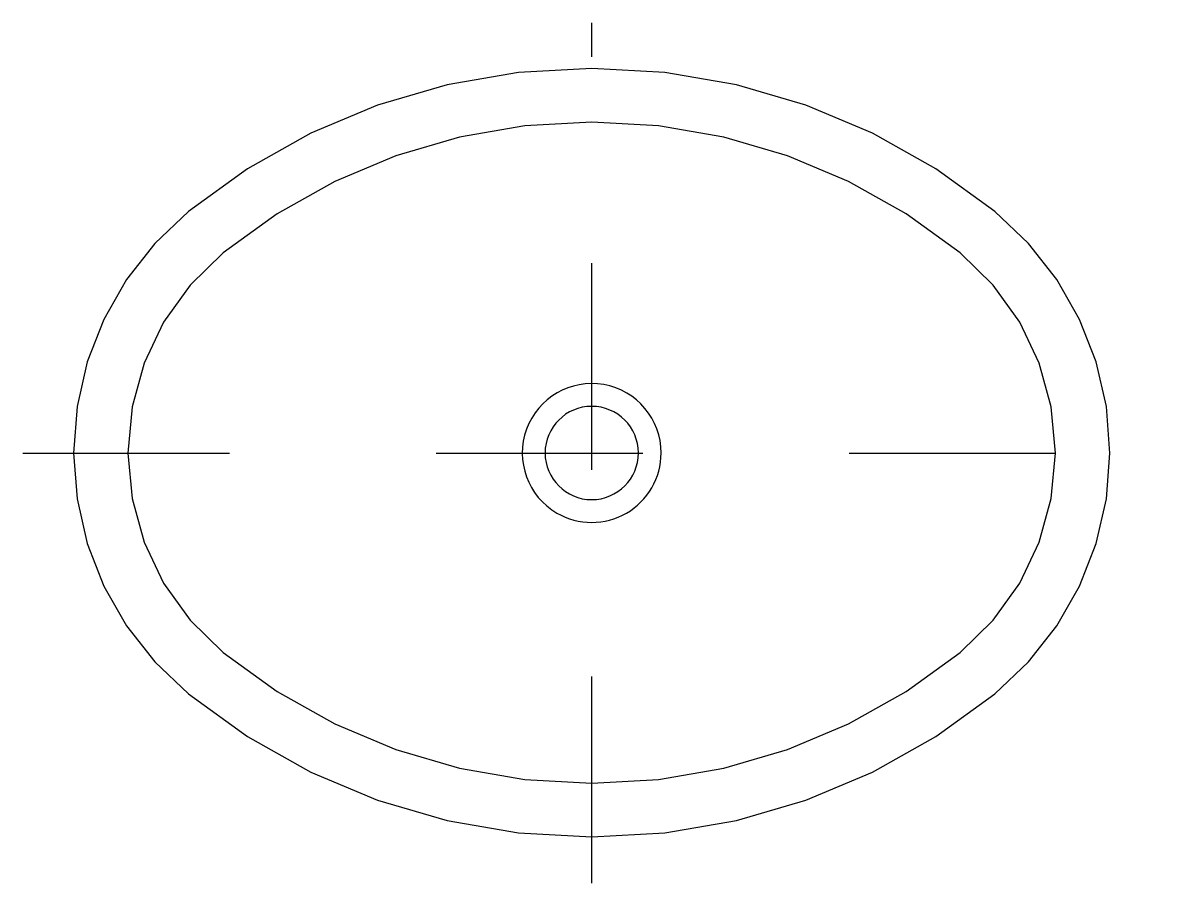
# Model space of a CAD drawing. Extents: x -1013.128 to -1012.572, y 894.57 to 894.986.
import ezdxf

# ---------------------------------------------------------------- set-up
doc = ezdxf.new("R2010")
doc.units = 0
doc.header["$LTSCALE"] = 0.2
doc.header["$MEASUREMENT"] = 0
doc.linetypes.add('AXES', pattern=[0.54, 0.3, -0.08, 0.08, -0.08])
doc.linetypes.add('CONTINU', pattern=[0])
doc.layers.get('0').update_dxf_attribs({"linetype": 'CONTINUOUS'})
doc.layers.add('DECA_EIXOS', color=5, linetype='AXES')

msp = doc.modelspace()

# ---------------------------------------------------------------- linework, layer by layer
at = {"linetype": 'CONTINU'}
for points in [[(-1012.85247, 894.96448), (-1012.88783, 894.96246), (-1012.92249, 894.95648), (-1012.95613, 894.94664), (-1012.98841, 894.93307), (-1013.01901, 894.91589), (-1013.04759, 894.89521)], [(-1012.65735, 894.89521), (-1012.68594, 894.91589), (-1012.71653, 894.93307), (-1012.74881, 894.94664), (-1012.78245, 894.95648), (-1012.81711, 894.96246), (-1012.85247, 894.96448)], [(-1012.85247, 894.93844), (-1012.88479, 894.93659), (-1012.91648, 894.93112), (-1012.94723, 894.92213), (-1012.97674, 894.90972), (-1013.00471, 894.89401), (-1013.03084, 894.87511)], [(-1012.6741, 894.87511), (-1012.70023, 894.89401), (-1012.7282, 894.90972), (-1012.75771, 894.92213), (-1012.78846, 894.93112), (-1012.82015, 894.93659), (-1012.85247, 894.93844)], [(-1013.04759, 894.89521), (-1013.06396, 894.87972), (-1013.0777, 894.8622), (-1013.08866, 894.84299), (-1013.09668, 894.82241), (-1013.10161, 894.80078), (-1013.1033, 894.77828)], [(-1012.60164, 894.77828), (-1012.60333, 894.80078), (-1012.60826, 894.82241), (-1012.61628, 894.84299), (-1012.62724, 894.8622), (-1012.64098, 894.87972), (-1012.65735, 894.89521)], [(-1013.03084, 894.87511), (-1013.04685, 894.85951), (-1013.05968, 894.84158), (-1013.06913, 894.82178), (-1013.07496, 894.80057), (-1013.07696, 894.77828)], [(-1012.62798, 894.77828), (-1012.62998, 894.80057), (-1012.63581, 894.82178), (-1012.64526, 894.84158), (-1012.65809, 894.85951), (-1012.6741, 894.87511)], [(-1013.1033, 894.77828), (-1013.10161, 894.75609), (-1013.09668, 894.73446), (-1013.08866, 894.71388), (-1013.0777, 894.69467), (-1013.06396, 894.67716), (-1013.04759, 894.66167)], [(-1013.07696, 894.77828), (-1013.07496, 894.7563), (-1013.06913, 894.7351), (-1013.05968, 894.7153), (-1013.04685, 894.69737), (-1013.03084, 894.68177)], [(-1012.6741, 894.68177), (-1012.65809, 894.69737), (-1012.64526, 894.7153), (-1012.63581, 894.7351), (-1012.62998, 894.7563), (-1012.62798, 894.77828)], [(-1012.65735, 894.66167), (-1012.64098, 894.67716), (-1012.62724, 894.69467), (-1012.61628, 894.71388), (-1012.60826, 894.73446), (-1012.60333, 894.75609), (-1012.60164, 894.77828)], [(-1013.03084, 894.68177), (-1013.00471, 894.66286), (-1012.97674, 894.64715), (-1012.94723, 894.63475), (-1012.91648, 894.62576), (-1012.88479, 894.62029), (-1012.85247, 894.61844)], [(-1012.85247, 894.61844), (-1012.82015, 894.62029), (-1012.78846, 894.62576), (-1012.75771, 894.63475), (-1012.7282, 894.64715), (-1012.70023, 894.66286), (-1012.6741, 894.68177)], [(-1013.04759, 894.66167), (-1013.01901, 894.64098), (-1012.98841, 894.6238), (-1012.95613, 894.61023), (-1012.92249, 894.6004), (-1012.88783, 894.59441), (-1012.85247, 894.59239)], [(-1012.85247, 894.59239), (-1012.81711, 894.59441), (-1012.78245, 894.6004), (-1012.74881, 894.61023), (-1012.71653, 894.6238), (-1012.68594, 894.64098), (-1012.65735, 894.66167)]]:
    msp.add_lwpolyline(points, dxfattribs=at)
msp.add_lwpolyline([(-1012.81886, 894.77828, 1.732057), (-1012.86927, 894.74918, 0.577348)], format="xyb", close=True, dxfattribs=at)
for points in [[(-1012.85247, 894.80086, 1), (-1012.85247, 894.75571)], [(-1012.85247, 894.75571, 1), (-1012.85247, 894.80086)]]:
    msp.add_lwpolyline(points, format="xyb", dxfattribs=at)
at = {"layer": 'DECA_EIXOS'}
for points in [[(-1012.85247, 894.57011), (-1012.85247, 894.98646)], [(-1013.12777, 894.77828), (-1012.57156, 894.77828)]]:
    msp.add_lwpolyline(points, dxfattribs=at)

doc.saveas('drawing.dxf')
